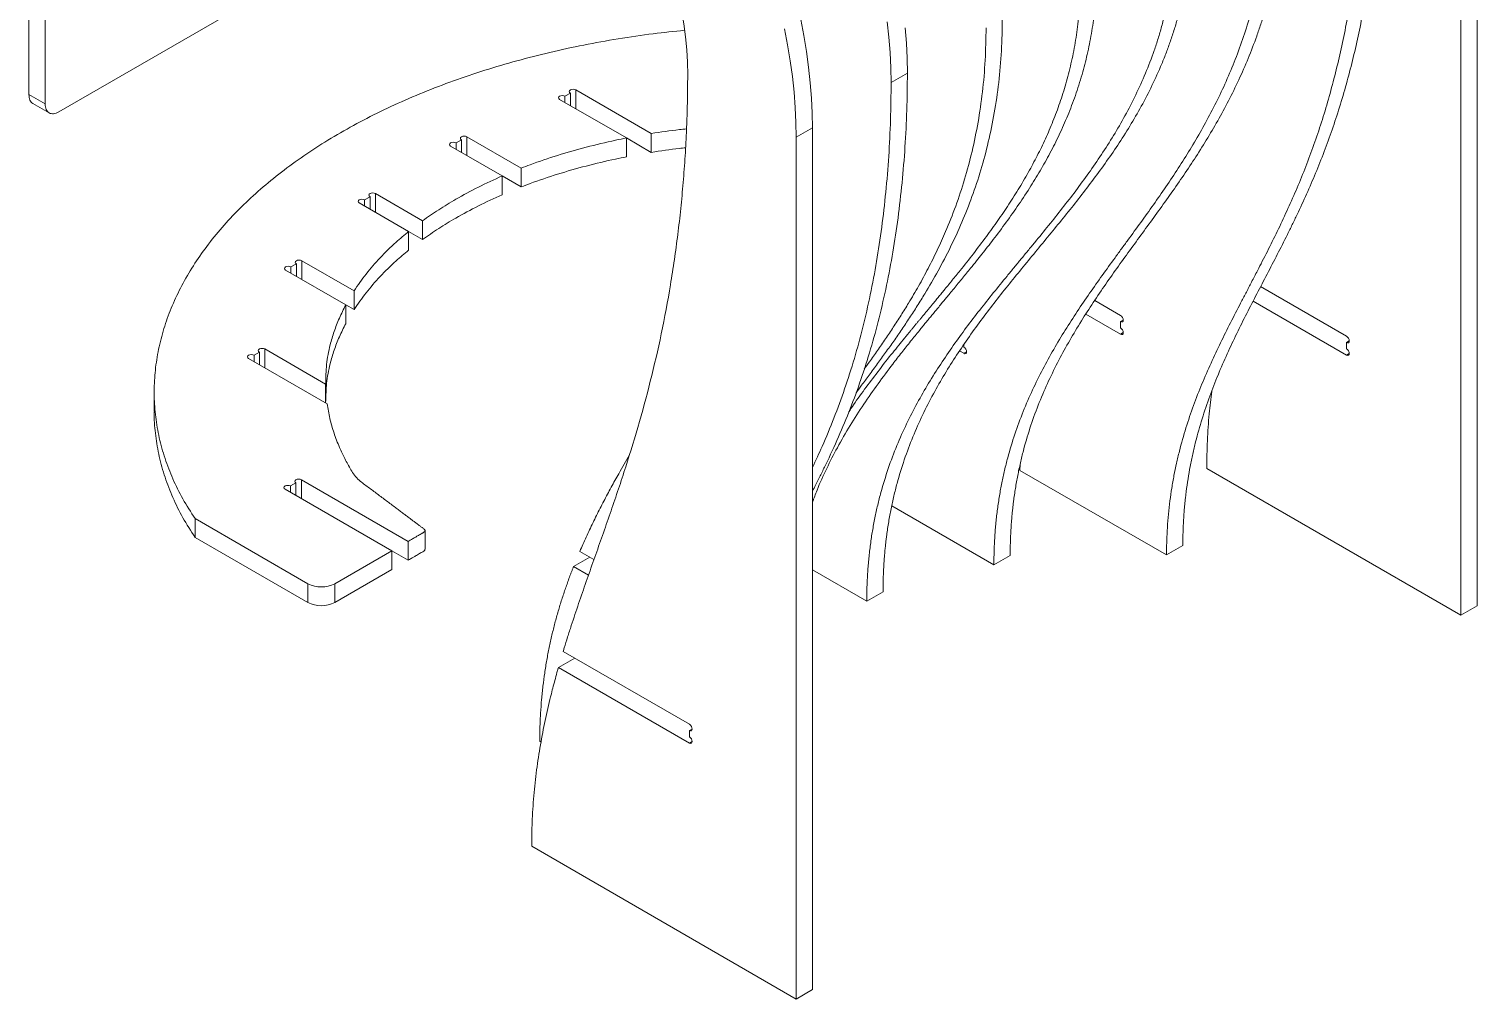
# Model space of a CAD drawing. Header units: millimetres. Extents: x -1732 to 6309, y -3588 to 3891.
# Drawn here: x 5542 to 6297, y -822 to -316 of the extents above; entities that cross this region are included whole.
import ezdxf

# ---------------------------------------------------------------- set-up
doc = ezdxf.new("R2010")
doc.units = ezdxf.units.MM

msp = doc.modelspace()

# ---------------------------------------------------------------- linework, layer by layer
at = {"color": 7, "linetype": 'Continuous', "lineweight": 15}
for p, q in [((6288.72, -622.01), (6288.72, -172.91)), ((6297.2, -617.11), (6297.2, -168.02)), ((5557.79, -359.71), (5835.95, -199.14)), ((5542.24, -301.36), (5542.24, -350.65)), ((5550.72, -306.26), (5550.72, -355.55)), ((5991.73, -344.36), (6000.22, -339.46)), ((5550.72, -355.55), (5542.24, -350.65)), ((5818.86, -353.14), (5853.74, -373.28)), ((5824.52, -349.88), (5821.69, -351.51)), ((5821.69, -351.51), (5821.69, -354.77)), ((5824.52, -356.41), (5824.52, -349.88)), ((5827.34, -348.24), (5866.7, -370.96)), ((5544.33, -355.3), (5552.82, -360.2)), ((5942.23, -372.93), (5950.72, -368.04)), ((5950.72, -817.13), (5950.72, -368.04)), ((5767.73, -374.24), (5764.91, -375.88)), ((5764.91, -375.88), (5764.91, -379.14)), ((5767.73, -380.78), (5767.73, -374.24)), ((5770.56, -372.61), (5798.92, -388.98)), ((5853.74, -383.07), (5853.74, -373.28)), ((5866.7, -380.76), (5853.74, -373.28)), ((5866.7, -370.96), (5866.7, -380.76)), ((5942.23, -822.03), (5942.23, -372.93)), ((5762.08, -377.51), (5789.01, -393.06)), ((5798.92, -388.98), (5798.92, -398.78)), ((5789.01, -402.86), (5789.01, -393.06)), ((5798.92, -398.78), (5789.01, -393.06)), ((5714.41, -407.14), (5740.16, -422.01)), ((5720.07, -403.87), (5717.24, -405.51)), ((5717.24, -405.51), (5717.24, -408.77)), ((5720.07, -410.41), (5720.07, -403.87)), ((5722.89, -402.24), (5747.46, -416.42)), ((5740.16, -431.81), (5740.16, -422.01)), ((5747.46, -426.22), (5740.16, -422.01)), ((5747.46, -416.42), (5747.46, -426.22)), ((5684.5, -437.23), (5711.72, -452.94)), ((5676.02, -442.13), (5707.41, -460.25)), ((5681.67, -438.86), (5678.85, -440.49)), ((5678.85, -440.49), (5678.85, -443.76)), ((5681.67, -445.39), (5681.67, -438.86)), ((5711.72, -452.94), (5711.72, -462.74)), ((6229.16, -476.58), (6184.37, -450.72)), ((5707.41, -470.05), (5707.41, -460.25)), ((5711.72, -462.74), (5707.41, -460.25)), ((6111.35, -465.72), (6097.86, -457.93)), ((6180.45, -458.26), (6229.16, -486.38)), ((6093.22, -465.05), (6111.35, -475.52)), ((6111.35, -465.72), (6111.42, -465.76)), ((6111.35, -468.99), (6112.77, -468.17)), ((6111.35, -472.25), (6111.35, -468.99)), ((6029.65, -482.24), (6029.65, -480.91)), ((6229.16, -476.58), (6229.22, -476.62)), ((6229.16, -479.85), (6230.57, -479.03)), ((6229.16, -483.11), (6229.16, -479.85)), ((5656.75, -488.15), (5697.67, -511.77)), ((5662.41, -484.89), (5659.58, -486.52)), ((5659.58, -486.52), (5659.58, -489.78)), ((5662.41, -491.42), (5662.41, -484.89)), ((5665.24, -483.25), (5696.9, -501.53)), ((6027.39, -484.19), (6029.65, -485.5)), ((5607.53, -505.74), (5607.53, -515.54)), ((5696.9, -501.53), (5696.9, -511.33)), ((6059.01, -543.28), (6058.92, -546.5)), ((6058.92, -546.5), (6135.33, -590.61)), ((6156.28, -545.56), (6288.72, -622.01)), ((5675.78, -556.29), (5731.44, -588.42)), ((5681.44, -553.02), (5678.61, -554.65)), ((5678.61, -554.65), (5678.61, -557.92)), ((5681.44, -559.55), (5681.44, -553.02)), ((5684.27, -551.39), (5739.93, -583.52)), ((5992.05, -565.05), (6045.32, -595.8)), ((5687.6, -605.56), (5628.82, -571.63)), ((5628.82, -581.43), (5628.82, -571.63)), ((5748.72, -587.58), (5748.72, -577.78)), ((5687.6, -615.36), (5628.82, -581.43)), ((5731.44, -588.42), (5701.74, -605.56)), ((5731.44, -598.22), (5731.44, -588.42)), ((5739.93, -593.32), (5731.44, -588.42)), ((5739.93, -583.52), (5739.93, -593.32)), ((5836.82, -592.98), (5829.44, -588.72)), ((6135.33, -590.61), (6143.81, -585.71)), ((5826.18, -596.63), (5834.66, -591.74)), ((6045.32, -595.8), (6053.8, -590.9)), ((5731.44, -598.22), (5701.74, -615.36)), ((5826.18, -596.63), (5833.95, -601.12)), ((5950.72, -598.34), (5979.03, -614.68)), ((5687.6, -615.36), (5687.6, -605.56)), ((5701.74, -615.36), (5701.74, -605.56)), ((5979.03, -614.68), (5987.52, -609.78)), ((6288.72, -622.01), (6297.2, -617.11)), ((5886.58, -678.85), (5820.74, -640.85)), ((5818.28, -649.22), (5826.76, -644.32)), ((5818.28, -649.22), (5886.58, -688.65)), ((5886.58, -678.85), (5886.64, -678.89)), ((5886.58, -682.12), (5887.99, -681.3)), ((5886.58, -685.38), (5886.58, -682.12)), ((5808.54, -687.7), (5809.2, -688.08)), ((5804.34, -742.42), (5942.23, -822.03)), ((5942.23, -822.03), (5950.72, -817.13))]:
    msp.add_line(p, q, dxfattribs=at)
at = {"color": 8, "linetype": 'Continuous', "lineweight": 15}
for p, q in [((5827.34, -358.04), (5827.34, -348.24)), ((5770.56, -382.41), (5770.56, -372.61)), ((5722.89, -412.04), (5722.89, -402.24)), ((5684.5, -447.02), (5684.5, -437.23)), ((6112.77, -474.7), (6111.35, -475.52)), ((5665.24, -493.05), (5665.24, -483.25)), ((6031.07, -484.69), (6029.65, -485.5)), ((6230.57, -485.56), (6229.16, -486.38)), ((5684.27, -561.19), (5684.27, -551.39)), ((5887.99, -687.83), (5886.58, -688.65))]:
    msp.add_line(p, q, dxfattribs=at)
at = {"color": 7, "linetype": 'Continuous', "lineweight": 15, "flags": 128}
for points in [[(5867.93, -257.47), (5870.7, -264.57), (5873.25, -271.68), (5875.58, -278.79), (5877.67, -285.89), (5879.53, -292.95), (5881.15, -299.97), (5882.52, -306.92), (5883.65, -313.8), (5884.53, -320.59), (5885.16, -327.28), (5885.54, -333.84), (5885.67, -340.28)], [(5942.23, -372.93), (5942.11, -365.2), (5941.74, -357.34), (5941.12, -349.36), (5940.25, -341.26), (5939.13, -333.07), (5937.77, -324.79), (5936.17, -316.43)], [(5950.72, -368.04), (5950.6, -360.31), (5950.22, -352.44), (5949.6, -344.46), (5948.73, -336.36), (5947.62, -328.17), (5946.26, -319.89), (5944.66, -311.53)], [(5991.73, -344.36), (5991.61, -336.63), (5991.23, -328.77), (5990.61, -320.78), (5989.74, -312.69)], [(6000.22, -339.46), (6000.09, -331.73), (5999.72, -323.87), (5999.1, -315.88)], [(5818.86, -353.14), (5818.43, -352.77), (5818.27, -352.33), (5818.43, -351.88), (5818.86, -351.51), (5819.51, -351.26), (5820.27, -351.17), (5821.04, -351.26), (5821.69, -351.51)], [(5824.52, -349.88), (5824.08, -349.5), (5823.93, -349.06), (5824.08, -348.62), (5824.52, -348.24), (5825.17, -347.99), (5825.93, -347.9), (5826.7, -347.99), (5827.34, -348.24)], [(5762.08, -377.51), (5761.64, -377.14), (5761.49, -376.69), (5761.64, -376.25), (5762.08, -375.88), (5762.73, -375.63), (5763.49, -375.54), (5764.26, -375.63), (5764.91, -375.88)], [(5767.73, -374.24), (5767.3, -373.87), (5767.15, -373.43), (5767.3, -372.99), (5767.73, -372.61), (5768.38, -372.36), (5769.15, -372.27), (5769.91, -372.36), (5770.56, -372.61)], [(5714.41, -407.14), (5713.98, -406.77), (5713.82, -406.32), (5713.98, -405.88), (5714.41, -405.51), (5715.06, -405.26), (5715.82, -405.17), (5716.59, -405.26), (5717.24, -405.51)], [(5720.07, -403.87), (5719.63, -403.5), (5719.48, -403.06), (5719.63, -402.62), (5720.07, -402.24), (5720.71, -401.99), (5721.48, -401.9), (5722.25, -401.99), (5722.89, -402.24)], [(5681.67, -438.86), (5681.24, -438.49), (5681.09, -438.04), (5681.24, -437.6), (5681.67, -437.23), (5682.32, -436.98), (5683.09, -436.89), (5683.85, -436.98), (5684.5, -437.23)], [(5676.02, -442.13), (5675.58, -441.75), (5675.43, -441.31), (5675.58, -440.87), (5676.02, -440.49), (5676.67, -440.24), (5677.43, -440.16), (5678.2, -440.24), (5678.85, -440.49)], [(6111.35, -468.99), (6111.89, -469.17), (6112.35, -469.09), (6112.66, -468.73), (6112.77, -468.17), (6112.66, -467.48), (6112.35, -466.78), (6111.89, -466.16), (6111.35, -465.72)], [(6111.35, -475.52), (6111.89, -475.71), (6112.35, -475.62), (6112.66, -475.27), (6112.77, -474.7), (6112.66, -474.02), (6112.35, -473.31), (6111.89, -472.69), (6111.35, -472.25)], [(5662.41, -484.89), (5661.97, -484.51), (5661.82, -484.07), (5661.97, -483.63), (5662.41, -483.25), (5663.06, -483), (5663.82, -482.92), (5664.59, -483), (5665.24, -483.25)], [(6029.65, -485.5), (6030.2, -485.69), (6030.65, -485.6), (6030.96, -485.25), (6031.07, -484.69), (6030.96, -484), (6030.65, -483.29), (6030.2, -482.67), (6029.65, -482.24)], [(6229.16, -479.85), (6229.7, -480.03), (6230.16, -479.95), (6230.47, -479.59), (6230.57, -479.03), (6230.47, -478.34), (6230.16, -477.64), (6229.7, -477.02), (6229.16, -476.58)], [(6229.16, -486.38), (6229.7, -486.57), (6230.16, -486.48), (6230.47, -486.13), (6230.57, -485.56), (6230.47, -484.88), (6230.16, -484.17), (6229.7, -483.55), (6229.16, -483.11)], [(5656.75, -488.15), (5656.32, -487.78), (5656.16, -487.34), (5656.32, -486.89), (5656.75, -486.52), (5657.4, -486.27), (5658.16, -486.18), (5658.93, -486.27), (5659.58, -486.52)], [(5681.44, -553.02), (5681.01, -552.65), (5680.85, -552.21), (5681.01, -551.76), (5681.44, -551.39), (5682.09, -551.14), (5682.85, -551.05), (5683.62, -551.14), (5684.27, -551.39)], [(5675.78, -556.29), (5675.35, -555.91), (5675.2, -555.47), (5675.35, -555.03), (5675.78, -554.65), (5676.43, -554.4), (5677.2, -554.32), (5677.96, -554.4), (5678.61, -554.65)], [(5886.58, -682.12), (5887.12, -682.31), (5887.58, -682.22), (5887.88, -681.86), (5887.99, -681.3), (5887.88, -680.61), (5887.58, -679.91), (5887.12, -679.29), (5886.58, -678.85)], [(5886.58, -688.65), (5887.12, -688.84), (5887.58, -688.75), (5887.88, -688.4), (5887.99, -687.83), (5887.88, -687.15), (5887.58, -686.44), (5887.12, -685.82), (5886.58, -685.38)]]:
    msp.add_lwpolyline(points, dxfattribs=at)
at = {"color": 7, "linetype": 'Continuous', "lineweight": 15}
for centre in [(5694.67, -591.92), (5694.67, -601.71)]:
    msp.add_arc(centre, 15.37, 242.60967, 297.39033, dxfattribs=at)
for points, knots in [([(6135.33, -590.61), (6135.33, -590.17), (6135.33, -589.29), (6135.34, -587.97), (6135.36, -586.66), (6135.38, -585.34), (6135.42, -584.03), (6135.46, -582.72), (6135.51, -581.42), (6135.56, -580.12), (6135.63, -578.81), (6135.7, -577.52), (6135.89, -574.31), (6136.3, -569.23), (6137.06, -562.41), (6138.02, -555.71), (6139.17, -549.18), (6140.5, -542.76), (6142.48, -534.41), (6145.36, -524.28), (6149.33, -512.64), (6153.73, -501.42), (6158.47, -490.56), (6163.47, -479.97), (6168.65, -469.58), (6173.06, -461.02), (6176.62, -454.2), (6179.41, -448.85), (6182.07, -443.73), (6185.61, -436.89), (6189.85, -428.53), (6194.96, -418.06), (6199.89, -407.39), (6204.6, -396.49), (6209.05, -385.33), (6213.21, -373.88), (6218.36, -358.23), (6224.01, -337.94), (6228.6, -316.74), (6231.66, -299.28), (6233.65, -285.95), (6235.34, -272.38), (6236.73, -258.6), (6237.83, -244.62), (6238.43, -233.8), (6238.75, -226.29), (6238.89, -222.16), (6239.01, -218.02), (6239.1, -213.89), (6239.17, -209.76), (6239.21, -205.63), (6239.22, -202.87), (6239.22, -201.49)], [0, 0, 0, 0, 0.002818, 0.00564, 0.008467, 0.011298, 0.014133, 0.016974, 0.019819, 0.022669, 0.025524, 0.028385, 0.03125, 0.046768, 0.062499, 0.077987, 0.093749, 0.109208, 0.124999, 0.156249, 0.1875, 0.21875, 0.25, 0.28125, 0.3125, 0.34375, 0.359375, 0.375, 0.392857, 0.40625, 0.4375, 0.46875, 0.500001, 0.531251, 0.562501, 0.593751, 0.625001, 0.687496, 0.749991, 0.781147, 0.812496, 0.843711, 0.875001, 0.906328, 0.9375, 0.946541, 0.955543, 0.964508, 0.973436, 0.982327, 0.991181, 1, 1, 1, 1]), ([(6143.81, -585.71), (6143.81, -584.92), (6143.82, -583.35), (6143.86, -580.92), (6143.92, -578.54), (6144, -576.17), (6144.11, -573.81), (6144.25, -571.46), (6144.41, -569.11), (6144.59, -566.78), (6144.8, -564.45), (6145.03, -562.14), (6145.29, -559.83), (6145.75, -556.07), (6146.49, -550.91), (6147.63, -544.39), (6148.96, -537.95), (6150.94, -529.61), (6153.82, -519.47), (6157.76, -507.89), (6162.17, -496.62), (6166.91, -485.75), (6171.93, -475.1), (6177.12, -464.71), (6182.42, -454.44), (6187.76, -444.22), (6193.08, -433.98), (6197.45, -425.37), (6200.88, -418.42), (6204.26, -411.4), (6208.37, -402.51), (6213.08, -391.61), (6217.53, -380.45), (6221.69, -369), (6225.57, -357.21), (6229.12, -345.18), (6232.35, -332.85), (6235.26, -320.31), (6238.72, -303.17), (6242.29, -281.15), (6244.6, -260.63), (6245.77, -246.7), (6246.28, -239.68), (6246.71, -232.63), (6246.98, -227.21), (6247.14, -223.47), (6247.23, -221.4), (6247.3, -219.33), (6247.37, -217.26), (6247.44, -215.19), (6247.49, -213.12), (6247.54, -211.05), (6247.59, -208.99), (6247.62, -206.92), (6247.65, -204.85), (6247.68, -202.79), (6247.69, -200.72), (6247.7, -198.63), (6247.7, -197.27), (6247.7, -196.59)], [0, 0, 0, 0, 0.005126, 0.010264, 0.015414, 0.020578, 0.025754, 0.030946, 0.036151, 0.041373, 0.04661, 0.051864, 0.057135, 0.062424, 0.077799, 0.093331, 0.10903, 0.124907, 0.155748, 0.187398, 0.218121, 0.249889, 0.281147, 0.312403, 0.343661, 0.37492, 0.406179, 0.437439, 0.453067, 0.468694, 0.49995, 0.531208, 0.562457, 0.59371, 0.624966, 0.656589, 0.687467, 0.718859, 0.749966, 0.812534, 0.874974, 0.890677, 0.906327, 0.921925, 0.937475, 0.942004, 0.946523, 0.951033, 0.955532, 0.960022, 0.964502, 0.968972, 0.973433, 0.977884, 0.982326, 0.986758, 0.991181, 0.995595, 1, 1, 1, 1]), ([(6053.8, -590.9), (6053.8, -590.08), (6053.81, -588.44), (6053.85, -585.93), (6053.92, -583.47), (6054.01, -581.02), (6054.12, -578.58), (6054.27, -576.15), (6054.44, -573.73), (6054.63, -571.33), (6054.85, -568.94), (6055.1, -566.56), (6055.37, -564.19), (6055.85, -560.32), (6056.64, -555), (6057.86, -548.32), (6059.28, -541.75), (6061.42, -533.21), (6064.54, -522.87), (6068.89, -511.09), (6073.79, -499.8), (6079.11, -489.03), (6084.84, -478.64), (6090.85, -468.65), (6097.13, -458.91), (6105.74, -446.25), (6116.86, -430.82), (6128.09, -415.57), (6136.96, -403.22), (6143.5, -393.84), (6149.9, -384.27), (6156.1, -374.46), (6162.05, -364.36), (6167.71, -353.93), (6173.02, -343.11), (6177.95, -331.88), (6181.7, -322.12), (6184.45, -314.1), (6187.06, -305.83), (6189.95, -295.34), (6192.4, -284.37), (6194.05, -275.43), (6195.15, -268.53), (6196.07, -261.62), (6196.63, -256.5), (6196.94, -253.2), (6197.07, -251.74), (6197.19, -250.27), (6197.31, -248.8), (6197.42, -247.34), (6197.52, -245.87), (6197.62, -244.4), (6197.7, -242.92), (6197.78, -241.45), (6197.86, -239.98), (6197.92, -238.5), (6197.98, -237.02), (6198.04, -235.55), (6198.08, -234.07), (6198.12, -232.59), (6198.15, -231.11), (6198.18, -229.62), (6198.19, -228.14), (6198.2, -226.62), (6198.21, -225.65), (6198.21, -225.16)], [0, 0, 0, 0, 0.005142, 0.010291, 0.015447, 0.020612, 0.025785, 0.030968, 0.036162, 0.041367, 0.046583, 0.051812, 0.057054, 0.06231, 0.077694, 0.093172, 0.108759, 0.124468, 0.155507, 0.18699, 0.218046, 0.249524, 0.28058, 0.312058, 0.34309, 0.374618, 0.437178, 0.499742, 0.531024, 0.562307, 0.593583, 0.624855, 0.656135, 0.68741, 0.718664, 0.749927, 0.78121, 0.797101, 0.812452, 0.844509, 0.874969, 0.890991, 0.906734, 0.92221, 0.937428, 0.940623, 0.943811, 0.946991, 0.950164, 0.953329, 0.956487, 0.959638, 0.962782, 0.96592, 0.96905, 0.972174, 0.975291, 0.978401, 0.981505, 0.984603, 0.987694, 0.99078, 0.993859, 0.996932, 1, 1, 1, 1]), ([(6045.32, -595.8), (6045.32, -595.38), (6045.32, -594.54), (6045.33, -593.29), (6045.35, -592.04), (6045.37, -590.79), (6045.4, -589.55), (6045.44, -588.31), (6045.48, -587.07), (6045.53, -585.83), (6045.59, -584.6), (6045.65, -583.37), (6045.72, -582.14), (6045.92, -578.91), (6046.34, -573.69), (6047.15, -566.65), (6048.18, -559.74), (6049.41, -553.02), (6050.85, -546.43), (6053, -537.87), (6056.13, -527.54), (6060.5, -515.75), (6065.4, -504.5), (6070.74, -493.72), (6076.45, -483.37), (6082.48, -473.36), (6088.74, -463.65), (6095.2, -454.17), (6101.79, -444.85), (6107.35, -437.18), (6111.82, -431.06), (6116.29, -424.95), (6121.88, -417.3), (6128.52, -408.06), (6135.06, -398.68), (6141.45, -389.12), (6147.64, -379.31), (6153.59, -369.22), (6159.24, -358.79), (6164.55, -347.98), (6169.49, -336.71), (6173.97, -325.04), (6177.99, -312.86), (6181.46, -300.3), (6183.9, -289.35), (6185.56, -280.39), (6186.65, -273.51), (6187.58, -266.57), (6188.19, -260.92), (6188.59, -256.63), (6188.83, -253.71), (6189.04, -250.79), (6189.22, -247.85), (6189.37, -244.91), (6189.5, -241.96), (6189.6, -239), (6189.67, -236.03), (6189.71, -233.05), (6189.72, -231.06), (6189.72, -230.06)], [0, 0, 0, 0, 0.002589, 0.00518, 0.007773, 0.01037, 0.012969, 0.015571, 0.018176, 0.020785, 0.023396, 0.026011, 0.028629, 0.03125, 0.046791, 0.062499, 0.078016, 0.093749, 0.109242, 0.124999, 0.156249, 0.187499, 0.218749, 0.249999, 0.281249, 0.3125, 0.34375, 0.375, 0.40625, 0.4375, 0.453126, 0.468751, 0.5, 0.531251, 0.562501, 0.593751, 0.625001, 0.656251, 0.687501, 0.718751, 0.750001, 0.781637, 0.8125, 0.844033, 0.875, 0.890808, 0.906489, 0.922049, 0.9375, 0.943839, 0.950157, 0.956454, 0.96273, 0.968987, 0.975225, 0.981444, 0.987646, 0.993831, 1, 1, 1, 1]), ([(5987.52, -609.78), (5987.52, -608.94), (5987.53, -607.27), (5987.57, -604.72), (5987.63, -602.22), (5987.73, -599.72), (5987.85, -597.24), (5987.99, -594.77), (5988.17, -592.32), (5988.36, -589.88), (5988.59, -587.45), (5988.84, -585.03), (5989.12, -582.63), (5989.62, -578.7), (5990.43, -573.29), (5991.68, -566.49), (5993.14, -559.82), (5995.33, -551.2), (5998.52, -540.83), (6002.99, -528.96), (6008.08, -517.54), (6015.48, -503.07), (6025.77, -486.11), (6036.96, -470.36), (6046.3, -458.15), (6053.4, -449.22), (6060.61, -440.37), (6070.27, -428.66), (6082.37, -414.02), (6094.19, -399.05), (6103.3, -386.63), (6109.91, -377.05), (6116.24, -367.12), (6122.23, -356.8), (6127.82, -346.02), (6132.09, -336.56), (6135.22, -328.74), (6137.43, -322.68), (6139.44, -316.57), (6141.33, -310.15), (6143.02, -303.59), (6144.51, -296.85), (6145.76, -290.14), (6146.51, -285.22), (6146.92, -282.13), (6147.08, -280.85), (6147.23, -279.58), (6147.38, -278.3), (6147.52, -277.03), (6147.65, -275.75), (6147.77, -274.47), (6147.88, -273.18), (6147.99, -271.9), (6148.09, -270.61), (6148.18, -269.32), (6148.27, -268.03), (6148.34, -266.74), (6148.41, -265.45), (6148.48, -264.16), (6148.53, -262.86), (6148.58, -261.56), (6148.62, -260.26), (6148.65, -258.96), (6148.68, -257.66), (6148.7, -256.35), (6148.71, -255.02), (6148.71, -254.16), (6148.71, -253.74)], [0, 0, 0, 0, 0.005153, 0.01031, 0.015474, 0.020644, 0.025822, 0.031008, 0.036203, 0.041407, 0.046621, 0.051847, 0.057084, 0.062333, 0.077764, 0.093274, 0.108879, 0.124591, 0.155366, 0.186448, 0.217882, 0.249694, 0.311729, 0.374749, 0.405889, 0.437306, 0.468365, 0.499871, 0.562436, 0.624998, 0.656269, 0.687538, 0.718821, 0.75009, 0.781317, 0.812542, 0.828604, 0.843825, 0.859789, 0.875074, 0.89136, 0.907157, 0.922481, 0.937351, 0.940152, 0.942945, 0.945731, 0.948509, 0.951279, 0.954042, 0.956798, 0.959547, 0.962289, 0.965024, 0.967752, 0.970474, 0.973189, 0.975897, 0.978599, 0.981295, 0.983985, 0.986668, 0.989346, 0.992018, 0.994684, 0.997345, 1, 1, 1, 1]), ([(5979.03, -614.68), (5979.03, -614.25), (5979.03, -613.4), (5979.05, -612.13), (5979.06, -610.86), (5979.09, -609.59), (5979.12, -608.33), (5979.15, -607.07), (5979.2, -605.81), (5979.25, -604.55), (5979.31, -603.3), (5979.37, -602.05), (5979.44, -600.81), (5979.65, -597.51), (5980.08, -592.22), (5980.91, -585.07), (5981.96, -578.05), (5983.23, -571.23), (5984.7, -564.55), (5986.91, -555.87), (5990.14, -545.42), (5994.65, -533.51), (5999.72, -522.17), (6005.27, -511.35), (6011.22, -501), (6017.52, -491.04), (6024.1, -481.42), (6030.9, -472.09), (6037.88, -462.98), (6044.98, -454.03), (6050.98, -446.68), (6055.8, -440.82), (6059.42, -436.43), (6063.04, -432.05), (6067.86, -426.2), (6073.86, -418.85), (6080.98, -409.93), (6087.98, -400.84), (6094.81, -391.54), (6101.41, -381.96), (6107.74, -372.04), (6113.73, -361.72), (6119.32, -350.95), (6124.43, -339.65), (6128.23, -329.74), (6130.94, -321.52), (6132.8, -315.18), (6134.48, -308.71), (6135.97, -302.04), (6137.25, -295.23), (6138.08, -289.78), (6138.59, -285.82), (6138.87, -283.4), (6139.13, -280.97), (6139.36, -278.53), (6139.56, -276.08), (6139.74, -273.62), (6139.89, -271.15), (6140.01, -268.67), (6140.11, -266.18), (6140.17, -263.68), (6140.22, -261.16), (6140.22, -259.48), (6140.22, -258.64)], [0, 0, 0, 0, 0.002591, 0.005183, 0.007778, 0.010376, 0.012976, 0.015578, 0.018183, 0.02079, 0.023401, 0.026014, 0.02863, 0.03125, 0.046799, 0.062498, 0.078023, 0.093748, 0.10925, 0.124998, 0.156248, 0.187497, 0.218747, 0.249997, 0.281249, 0.312503, 0.343755, 0.375006, 0.406255, 0.437505, 0.468755, 0.48438, 0.500005, 0.51563, 0.531255, 0.562505, 0.593755, 0.625005, 0.656255, 0.687505, 0.718754, 0.750004, 0.781254, 0.812504, 0.843751, 0.85952, 0.875001, 0.890751, 0.906251, 0.92198, 0.937501, 0.9428, 0.948081, 0.953343, 0.958587, 0.963815, 0.969027, 0.974223, 0.979405, 0.984572, 0.989727, 0.994869, 1, 1, 1, 1]), ([(5950.72, -563.15), (5951.5, -561.03), (5953.74, -554.92), (5958.1, -545.44), (5963.84, -534.17), (5970.31, -523.04), (5977.41, -511.99), (5984.85, -501.35), (5991.51, -492.45), (5997.21, -485.11), (6001.85, -479.27), (6005.49, -474.78), (6008.14, -471.55), (6009.77, -469.55), (6011.41, -467.57), (6013, -465.63), (6014.56, -463.75), (6016.19, -461.78), (6018.21, -459.34), (6020.3, -456.83), (6022.51, -454.16), (6024.55, -451.7), (6026.77, -449), (6028.97, -446.33), (6031.11, -443.71), (6033.52, -440.75), (6036.18, -437.45), (6039.14, -433.73), (6042.04, -430.03), (6046.29, -424.54), (6051.76, -417.22), (6058.36, -407.89), (6064.48, -398.59), (6070.11, -389.31), (6075.23, -380.05), (6080.01, -370.42), (6084.39, -360.38), (6088.33, -349.89), (6091.66, -339.23), (6094.37, -328.43), (6096.49, -317.54), (6098.03, -306.23), (6099.02, -294.52), (6099.15, -286.38), (6099.21, -282.31)], [0, 0, 0, 0, 0.019887, 0.057584, 0.09528, 0.137381, 0.179505, 0.221601, 0.263721, 0.28865, 0.313308, 0.337514, 0.345962, 0.354791, 0.363185, 0.371449, 0.379759, 0.387496, 0.396865, 0.411233, 0.419972, 0.431304, 0.443003, 0.454752, 0.465672, 0.476575, 0.492608, 0.507686, 0.523562, 0.539076, 0.576181, 0.613295, 0.650425, 0.683615, 0.716776, 0.749911, 0.783027, 0.816131, 0.849229, 0.879483, 0.909664, 0.939791, 0.969892, 1, 1, 1, 1]), ([(5969.73, -515.95), (5970.53, -514.74), (5973.44, -510.33), (5978.75, -503.05), (5985.56, -494.02), (5991.24, -486.83), (5995.62, -481.38), (5998.77, -477.52), (6001.21, -474.55), (6002.98, -472.4), (6004, -471.16), (6005.04, -469.9), (6005.89, -468.87), (6006.55, -468.08), (6007.05, -467.47), (6007.59, -466.82), (6008.16, -466.13), (6008.77, -465.39), (6009.6, -464.39), (6010.56, -463.23), (6011.56, -462.03), (6012.31, -461.13), (6012.94, -460.37), (6013.61, -459.55), (6014.4, -458.61), (6015.42, -457.37), (6016.7, -455.82), (6018.22, -453.98), (6019.94, -451.88), (6021.73, -449.7), (6023.68, -447.31), (6025.64, -444.89), (6029.33, -440.31), (6034.63, -433.59), (6041.21, -424.92), (6047.39, -416.35), (6053.15, -407.89), (6058.69, -399.15), (6063.81, -390.36), (6068.5, -381.51), (6072.75, -372.61), (6076.65, -363.38), (6080.16, -353.79), (6083.26, -343.78), (6085.89, -333.33), (6088.01, -322.42), (6089.55, -311.08), (6090.54, -299.37), (6090.66, -291.24), (6090.73, -287.21)], [0, 0, 0, 0, 0.017093, 0.062521, 0.107947, 0.153269, 0.173486, 0.192794, 0.213901, 0.22021, 0.226674, 0.233497, 0.239976, 0.24294, 0.246133, 0.249557, 0.25321, 0.257093, 0.261206, 0.269086, 0.275406, 0.280166, 0.283365, 0.28749, 0.293044, 0.298288, 0.307093, 0.317456, 0.327428, 0.340038, 0.351796, 0.364918, 0.377905, 0.423154, 0.468561, 0.509084, 0.549605, 0.590114, 0.630612, 0.667741, 0.70475, 0.741668, 0.778516, 0.815317, 0.852375, 0.889344, 0.926409, 0.963453, 1, 1, 1, 1]), ([(5973.43, -506.08), (5974.41, -504.76), (5976.67, -501.72), (5980.43, -496.65), (5984.61, -490.96), (5988.89, -485.04), (5993.1, -479.11), (5997.26, -473.1), (6001.37, -466.99), (6005.39, -460.78), (6010.42, -452.7), (6016.3, -442.58), (6022.78, -430.18), (6028.7, -417.31), (6034, -403.93), (6038.62, -390.02), (6042.53, -375.47), (6045.66, -360.29), (6047.95, -344.44), (6049.43, -328.03), (6049.62, -316.58), (6049.71, -310.89)], [0, 0, 0, 0, 0.025533, 0.058892, 0.097984, 0.134957, 0.172113, 0.210157, 0.247467, 0.285059, 0.322852, 0.391762, 0.460625, 0.529467, 0.596783, 0.664214, 0.731616, 0.798762, 0.865802, 0.933233, 1, 1, 1, 1]), ([(5977.75, -493.6), (5978.63, -492.38), (5980.92, -489.22), (5984.61, -484.01), (5988.78, -478), (5992.89, -471.88), (5996.91, -465.68), (6001.33, -458.56), (6006.09, -450.47), (6011.08, -441.31), (6015.8, -431.85), (6020.67, -421.08), (6025.52, -408.83), (6030.14, -394.92), (6034.04, -380.37), (6037.18, -365.19), (6039.47, -349.34), (6040.95, -332.93), (6041.14, -321.48), (6041.23, -315.79)], [0, 0, 0, 0, 0.026248, 0.068074, 0.110897, 0.152897, 0.195212, 0.237754, 0.295909, 0.354053, 0.412194, 0.47034, 0.546114, 0.622018, 0.697889, 0.773473, 0.848938, 0.924842, 1, 1, 1, 1]), ([(5884.02, -317.13), (5878.58, -317.7), (5866.97, -318.9), (5849.44, -321.5), (5831.45, -324.73), (5813.8, -328.57), (5796.56, -332.97), (5779.78, -337.92), (5763.51, -343.42), (5747.8, -349.44), (5732.7, -355.96), (5718.28, -362.97), (5704.57, -370.44), (5691.63, -378.35), (5679.49, -386.68), (5668.19, -395.39), (5657.77, -404.46), (5648.25, -413.85), (5639.67, -423.54), (5632.05, -433.5), (5625.41, -443.68), (5619.78, -454.07), (5615.18, -464.62), (5611.62, -475.31), (5609.13, -486.1), (5607.7, -496.96), (5607.37, -507.84), (5608.13, -518.72), (5610, -529.55), (5612.97, -540.31), (5617.09, -550.94), (5622.25, -561.42), (5626.63, -568.23), (5628.82, -571.63)], [0, 0, 0, 0, 0.028449, 0.060817, 0.093201, 0.125579, 0.157963, 0.190337, 0.222715, 0.255103, 0.287479, 0.319867, 0.352242, 0.384616, 0.417004, 0.44938, 0.481769, 0.514147, 0.54652, 0.578904, 0.611283, 0.643666, 0.676035, 0.708409, 0.740809, 0.7732, 0.805583, 0.837956, 0.870365, 0.902781, 0.935192, 0.967607, 1, 1, 1, 1]), ([(5950.72, -557.32), (5951.26, -556.28), (5952.72, -553.44), (5955.05, -548.82), (5959.1, -540.53), (5964.34, -529.2), (5970.48, -514.44), (5976.09, -499.17), (5981.14, -483.36), (5985.59, -467), (5989.45, -450.14), (5992.73, -432.76), (5995.41, -414.94), (5997.53, -396.66), (5999.05, -377.96), (6000.03, -358.93), (6000.15, -345.93), (6000.22, -339.46)], [0, 0, 0, 0, 0.017461, 0.047715, 0.076919, 0.154088, 0.230926, 0.307687, 0.384737, 0.461457, 0.538453, 0.615252, 0.692272, 0.76924, 0.846302, 0.923456, 1, 1, 1, 1]), ([(5885.67, -340.28), (5885.66, -341.01), (5885.66, -342.46), (5885.65, -344.65), (5885.63, -346.83), (5885.61, -349.02), (5885.58, -351.21), (5885.54, -353.39), (5885.49, -355.58), (5885.44, -357.77), (5885.38, -359.96), (5885.31, -362.16), (5885.24, -364.35), (5885.15, -366.54), (5884.9, -372.67), (5884.38, -382.71), (5883.37, -396.47), (5882.09, -410.1), (5880.56, -423.5), (5878.77, -436.74), (5876.06, -454.13), (5872.05, -475.41), (5866.33, -500.16), (5859.78, -524.19), (5853.74, -543.69), (5848.65, -559.04), (5844.74, -570.47), (5841.42, -579.94), (5838.75, -587.49), (5836.08, -595.05), (5832.75, -604.5), (5828.8, -615.89), (5825.58, -625.51), (5823.09, -633.24), (5821.69, -637.73), (5820.93, -640.24), (5820.74, -640.85)], [0, 0, 0, 0, 0.006279, 0.012572, 0.01888, 0.025204, 0.031542, 0.037895, 0.044264, 0.050648, 0.057048, 0.063463, 0.069894, 0.07634, 0.082802, 0.12399, 0.165604, 0.206868, 0.248411, 0.289689, 0.331217, 0.414015, 0.496814, 0.579616, 0.662418, 0.703819, 0.74522, 0.786621, 0.807322, 0.828022, 0.869423, 0.910824, 0.952225, 0.973466, 0.993627, 1, 1, 1, 1]), ([(5950.72, -545), (5952.43, -541.35), (5956.36, -532.98), (5961.99, -519.33), (5967.61, -504.07), (5972.65, -488.26), (5977.11, -471.9), (5980.97, -455.03), (5984.24, -437.66), (5986.93, -419.83), (5989.04, -401.56), (5990.57, -382.86), (5991.54, -363.83), (5991.67, -350.83), (5991.73, -344.36)], [0, 0, 0, 0, 0.065443, 0.150333, 0.235139, 0.320262, 0.405021, 0.490088, 0.574932, 0.660023, 0.745058, 0.830194, 0.915435, 1, 1, 1, 1]), ([(5542.24, -350.65), (5542.26, -351.18), (5542.32, -352.22), (5542.73, -353.54), (5543.39, -354.56), (5543.95, -355.15), (5544.32, -355.29), (5544.33, -355.3)], [0, 0, 0, 0, 0.247848, 0.495513, 0.743298, 0.991085, 1, 1, 1, 1]), ([(5550.72, -355.55), (5550.75, -356.08), (5550.8, -357.12), (5551.22, -358.43), (5551.87, -359.49), (5552.75, -360.24), (5553.83, -360.65), (5555.06, -360.71), (5556.4, -360.43), (5557.33, -359.95), (5557.79, -359.71)], [0, 0, 0, 0, 0.125061, 0.250029, 0.375059, 0.500089, 0.625114, 0.750114, 0.875057, 1, 1, 1, 1]), ([(5885, -368.54), (5883.79, -368.66), (5877.62, -369.26), (5871.57, -370.2), (5866.7, -370.96)], [0, 0, 0, 0, 0.195237, 1, 1, 1, 1]), ([(5853.74, -373.28), (5851.85, -373.66), (5844.74, -375.09), (5832.65, -377.98), (5817.77, -382.25), (5806.62, -386.03), (5800.46, -388.39), (5798.92, -388.98)], [0, 0, 0, 0, 0.097728, 0.368318, 0.638853, 0.909383, 1, 1, 1, 1]), ([(5853.74, -383.07), (5851.85, -383.46), (5844.74, -384.89), (5832.65, -387.78), (5817.77, -392.05), (5806.62, -395.83), (5800.46, -398.19), (5798.92, -398.78)], [0, 0, 0, 0, 0.097728, 0.368311, 0.638846, 0.909383, 1, 1, 1, 1]), ([(5884.54, -378.38), (5883.49, -378.49), (5877.47, -379.08), (5871.57, -380), (5866.7, -380.76)], [0, 0, 0, 0, 0.174573, 1, 1, 1, 1]), ([(5789.01, -393.06), (5784.8, -394.97), (5776.39, -398.78), (5765.43, -404.74), (5755.74, -410.61), (5750.22, -414.49), (5747.46, -416.42)], [0, 0, 0, 0, 0.27585, 0.551752, 0.775877, 1, 1, 1, 1]), ([(5789.01, -402.86), (5784.8, -404.76), (5776.39, -408.58), (5765.43, -414.54), (5755.74, -420.41), (5750.22, -424.28), (5747.46, -426.22)], [0, 0, 0, 0, 0.275846, 0.551752, 0.775876, 1, 1, 1, 1]), ([(5740.16, -422.01), (5737.96, -423.85), (5732.65, -428.29), (5725.16, -435.67), (5717.76, -444.13), (5713.73, -450), (5711.72, -452.94)], [0, 0, 0, 0, 0.1912207, 0.4607478, 0.7303701, 1, 1, 1, 1]), ([(5740.16, -431.81), (5737.96, -433.65), (5732.65, -438.09), (5725.16, -445.47), (5717.76, -453.93), (5713.73, -459.8), (5711.72, -462.74)], [0, 0, 0, 0, 0.1912207, 0.4607402, 0.7303631, 1, 1, 1, 1]), ([(5707.41, -460.25), (5706.25, -462.53), (5703.94, -467.09), (5701.26, -474.06), (5698.89, -482.12), (5697.16, -491.29), (5696.98, -498.12), (5696.9, -501.53)], [0, 0, 0, 0, 0.17029, 0.340497, 0.510996, 0.755428, 1, 1, 1, 1]), ([(5707.41, -470.05), (5706.25, -472.33), (5703.94, -476.89), (5701.26, -483.86), (5698.9, -491.92), (5697.2, -500.78), (5697.03, -507.31), (5696.94, -510.42)], [0, 0, 0, 0, 0.174086, 0.348078, 0.522384, 0.772261, 1, 1, 1, 1]), ([(6158.87, -505.27), (6158.41, -509.16), (6157.4, -517.58), (6156.48, -530.99), (6156.35, -540.7), (6156.28, -545.56)], [0, 0, 0, 0, 0.299582, 0.649763, 1, 1, 1, 1]), ([(5697.67, -511.77), (5698.1, -514.33), (5698.95, -519.45), (5701.16, -527.05), (5703.45, -533.06), (5705.46, -537.5), (5706.9, -540.42), (5708.43, -543.32), (5710.1, -546.2), (5711.81, -549.05), (5714.76, -552.17), (5719.14, -555.25), (5723.88, -558.85), (5728.61, -562.38), (5732.37, -565.2), (5735.11, -567.25), (5736.61, -568.37), (5737.95, -569.38), (5739.27, -570.37), (5740.7, -571.44), (5742.14, -572.52), (5743.44, -573.5), (5744.66, -574.42), (5745.61, -575.13), (5746.32, -575.66), (5746.87, -576.07), (5747.45, -576.5), (5748, -576.94), (5748.56, -577.29), (5748.75, -577.71), (5748.69, -578.09), (5748.49, -578.46), (5748.24, -578.69), (5748.08, -578.81), (5747.97, -578.88), (5747.86, -578.94), (5747.73, -579.02), (5747.54, -579.13), (5747.2, -579.32), (5746.59, -579.67), (5746.09, -579.96), (5745.77, -580.15), (5745.76, -580.15), (5745.76, -580.15), (5745.76, -580.15), (5745.75, -580.16), (5745.72, -580.17), (5745.66, -580.21), (5745.46, -580.33), (5744.85, -580.68), (5743.72, -581.33), (5741.99, -582.33), (5740.67, -583.09), (5739.93, -583.52)], [0, 0, 0, 0, 0.094093, 0.188282, 0.282394, 0.319435, 0.356421, 0.393912, 0.430337, 0.467732, 0.5043, 0.559807, 0.613463, 0.670059, 0.723429, 0.743751, 0.765197, 0.775248, 0.790299, 0.811009, 0.824812, 0.840326, 0.856218, 0.867138, 0.873285, 0.88067, 0.886272, 0.893186, 0.9006, 0.903339, 0.908815, 0.914295, 0.917363, 0.91872, 0.919785, 0.920994, 0.921944, 0.92364, 0.92667, 0.932079, 0.941739, 0.941748, 0.941755, 0.94177, 0.941801, 0.941874, 0.942054, 0.942538, 0.94392, 0.948039, 0.960663, 0.97764, 1, 1, 1, 1]), ([(5607.61, -515.54), (5607.59, -516.24), (5607.42, -520.56), (5608.19, -528.52), (5609.98, -539.35), (5612.98, -550.11), (5617.09, -560.74), (5622.25, -571.22), (5626.63, -578.03), (5628.82, -581.43)], [0, 0, 0, 0, 0.03112, 0.192446, 0.353963, 0.515512, 0.677033, 0.838571, 1, 1, 1, 1]), ([(5855.37, -538.25), (5855.34, -538.3), (5853.42, -541.6), (5850.21, -547.28), (5845.76, -555.34), (5841.9, -562.58), (5838.13, -569.96), (5834.49, -577.45), (5831.61, -583.71), (5829.97, -587.5), (5829.44, -588.72)], [0, 0, 0, 0, 0.003235, 0.205835, 0.350027, 0.495313, 0.642008, 0.787316, 0.931678, 1, 1, 1, 1]), ([(5748.69, -587.58), (5748.69, -587.68), (5748.69, -587.93), (5748.4, -588.42), (5747.62, -588.88), (5746.72, -589.39), (5745.42, -590.15), (5744.3, -590.79), (5743.26, -591.39), (5742.53, -591.82), (5741.63, -592.34), (5740.7, -592.87), (5740.18, -593.17), (5739.93, -593.32)], [0, 0, 0, 0, 0.03973, 0.097469, 0.192117, 0.285815, 0.380212, 0.602721, 0.636894, 0.708878, 0.833923, 0.920563, 1, 1, 1, 1]), ([(5826.18, -596.63), (5825.99, -597.1), (5825.63, -598.04), (5825.09, -599.44), (5824.55, -600.84), (5824.03, -602.24), (5823.51, -603.64), (5823.01, -605.03), (5822.52, -606.42), (5821.5, -609.33), (5820.02, -613.77), (5818.15, -619.85), (5816.44, -626.02), (5814.85, -632.35), (5813.43, -638.78), (5812.17, -645.37), (5811.08, -652.07), (5810.17, -658.94), (5809.45, -665.91), (5809.04, -671.46), (5808.83, -675.47), (5808.72, -677.9), (5808.64, -680.34), (5808.58, -682.78), (5808.54, -685.23), (5808.54, -686.88), (5808.54, -687.7)], [0, 0, 0, 0, 0.017709, 0.03531, 0.052803, 0.070189, 0.087467, 0.104639, 0.121704, 0.138663, 0.211254, 0.282222, 0.354723, 0.42578, 0.498178, 0.569335, 0.641632, 0.712889, 0.785076, 0.856442, 0.880535, 0.904557, 0.928512, 0.952402, 0.976231, 1, 1, 1, 1]), ([(5818.28, -649.22), (5818.12, -649.77), (5817.58, -651.67), (5816.69, -654.92), (5815.61, -658.94), (5813.89, -665.66), (5811.64, -675.22), (5809.54, -685.8), (5808.09, -694.42), (5807.12, -701.01), (5806.29, -707.64), (5805.59, -714.41), (5805.04, -721.25), (5804.72, -726.83), (5804.54, -731.04), (5804.45, -733.88), (5804.38, -736.72), (5804.34, -739.57), (5804.34, -741.47), (5804.34, -742.42)], [0, 0, 0, 0, 0.019327, 0.067107, 0.113806, 0.159426, 0.299522, 0.439619, 0.510376, 0.579715, 0.650372, 0.719811, 0.790322, 0.859904, 0.888152, 0.916283, 0.944299, 0.972204, 1, 1, 1, 1])]:
    msp.add_open_spline(points, degree=3, knots=knots, dxfattribs=at)

doc.saveas('drawing.dxf')
